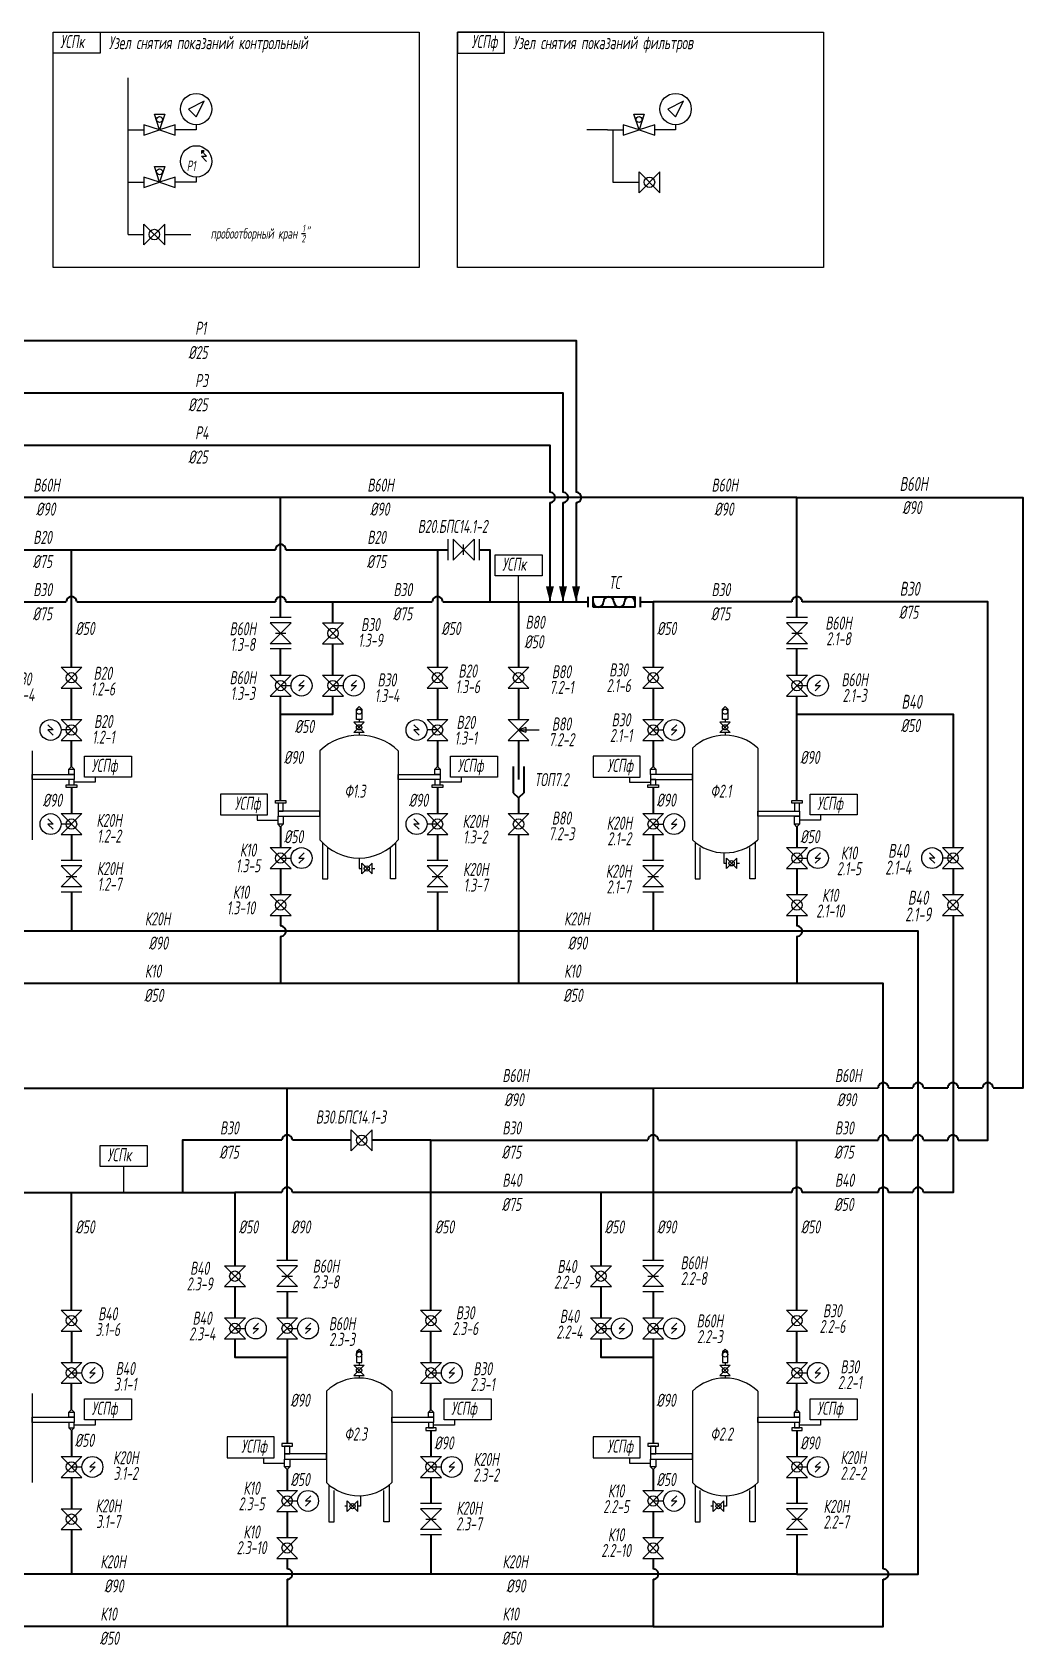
# Model space of a CAD drawing. Header units: inches. Extents: x -98789 to 102479, y -41186 to 39392.
# Drawn here: x 83536 to 102479, y 7729 to 38581 of the extents above; entities that cross this region are included whole.
import ezdxf

# ---------------------------------------------------------------- set-up
doc = ezdxf.new("R2010")
doc.units = ezdxf.units.IN
doc.header["$MEASUREMENT"] = 0
doc.layers.add('1', color=7, linetype='Continuous')
doc.layers.add('В80', color=1, linetype='Continuous')
for name, color, linetype, lineweight, true_color in [('В20', 7, 'Continuous', 40, 0x0a7800), ('К10', 7, 'Continuous', 40, 0xffbe00), ('Р3', 7, 'Continuous', 40, 0xd19cc7)]:
    doc.layers.add(name, color=color, linetype=linetype, lineweight=lineweight, true_color=true_color)
for name, color, linetype, lineweight in [('В30', 136, 'Continuous', 40), ('В40', 142, 'Continuous', 40), ('В60Н', 140, 'Continuous', 40), ('К20Н', 33, 'Continuous', 40), ('Р1', 202, 'Continuous', 40), ('Р4', 210, 'Continuous', 40)]:
    doc.layers.add(name, color=color, linetype=linetype, lineweight=lineweight)
doc.layers.add('Надписи', color=7, linetype='Continuous', true_color=0x93278f)
doc.styles.add('Eskd знаки', font='eskd.shx', dxfattribs={"width": 0.8, "oblique": 10})

msp = doc.modelspace()

# ---------------------------------------------------------------- linework, layer by layer
for p, q in [((85371, 36711), (85371, 37711)), ((86821, 37261), (86521, 37111)), ((86521, 37111), (86671, 36961)), ((86671, 36961), (86821, 37261)), ((86671, 36961), (86821, 37261)), ((95990, 37261), (95690, 37111)), ((95690, 37111), (95840, 36961)), ((95840, 36961), (95990, 37261)), ((95840, 36961), (95990, 37261)), ((85671, 36811), (85671, 36611)), ((85971, 36711), (85671, 36811)), ((85971, 36711), (85871, 37011)), ((85871, 37011), (86071, 37011)), ((86071, 37011), (85971, 36711)), ((86271, 36811), (85971, 36711)), ((86271, 36611), (86271, 36811)), ((86671, 36811), (86671, 36711)), ((94840, 36811), (94840, 36611)), ((95140, 36711), (94840, 36811)), ((95140, 36711), (95040, 37011)), ((95040, 37011), (95240, 37011)), ((95240, 37011), (95140, 36711)), ((95440, 36811), (95140, 36711)), ((95440, 36611), (95440, 36811)), ((95840, 36811), (95840, 36711)), ((85371, 36711), (85671, 36711)), ((85371, 34711), (85371, 36711)), ((85671, 36611), (85971, 36711)), ((85971, 36711), (86271, 36611)), ((86671, 36711), (86271, 36711)), ((94540, 36711), (94140, 36711)), ((94540, 36711), (94840, 36711)), ((94640, 36711), (94640, 35711)), ((94840, 36611), (95140, 36711)), ((95140, 36711), (95440, 36611)), ((95840, 36711), (95440, 36711)), ((86871, 36211), (86771, 36311)), ((86871, 36111), (86771, 36211)), ((86771, 36211), (86871, 36211)), ((85671, 35811), (85671, 35611)), ((85971, 35711), (85671, 35811)), ((85971, 35711), (85871, 36011)), ((85871, 36011), (86071, 36011)), ((86071, 36011), (85971, 35711)), ((86271, 35811), (85971, 35711)), ((86271, 35611), (86271, 35811)), ((86671, 35811), (86671, 35711)), ((95140, 35511), (95140, 35911)), ((95540, 35911), (95140, 35511)), ((95540, 35511), (95140, 35911)), ((95540, 35511), (95540, 35911)), ((85371, 35711), (85671, 35711)), ((85671, 35611), (85971, 35711)), ((85971, 35711), (86271, 35611)), ((86671, 35711), (86271, 35711)), ((94640, 35711), (95140, 35711)), ((85671, 34511), (85671, 34911)), ((85671, 34911), (86071, 34511)), ((85671, 34511), (86071, 34911)), ((86071, 34511), (86071, 34911)), ((85371, 34711), (85671, 34711)), ((86071, 34711), (86571, 34711)), ((91486, 28881), (91486, 28481)), ((91586, 28881), (91586, 28481)), ((91586, 28481), (91986, 28881)), ((91586, 28881), (91986, 28481)), ((91786, 28581), (91786, 28781)), ((91986, 28881), (91986, 28481)), ((92086, 28881), (92086, 28481)), ((88486, 27381), (88086, 27381)), ((88486, 27281), (88086, 27281)), ((88086, 27281), (88486, 26881)), ((88486, 27281), (88086, 26881)), ((89086, 27281), (89486, 27281)), ((89486, 27281), (89086, 26881)), ((89086, 27281), (89486, 26881)), ((98361, 27381), (97961, 27381)), ((98361, 27281), (97961, 27281)), ((97961, 27281), (98361, 26881)), ((98361, 27281), (97961, 26881)), ((88486, 26881), (88086, 26881)), ((88186, 27081), (88386, 27081)), ((89086, 26881), (89486, 26881)), ((98361, 26881), (97961, 26881)), ((98061, 27081), (98261, 27081)), ((88486, 26781), (88086, 26781)), ((98361, 26781), (97961, 26781)), ((84086, 26431), (84486, 26431)), ((84486, 26431), (84086, 26031)), ((84086, 26431), (84486, 26031)), ((88086, 26281), (88486, 26281)), ((88486, 26281), (88086, 25881)), ((88086, 26281), (88486, 25881)), ((89086, 26281), (89486, 26281)), ((89486, 26281), (89086, 25881)), ((89086, 26281), (89486, 25881)), ((91086, 26431), (91486, 26431)), ((91486, 26431), (91086, 26031)), ((91086, 26431), (91486, 26031)), ((92636, 26431), (93036, 26431)), ((93036, 26431), (92636, 26031)), ((92636, 26431), (93036, 26031)), ((95211, 26431), (95611, 26431)), ((95611, 26431), (95211, 26031)), ((95211, 26431), (95611, 26031)), ((97961, 26281), (98361, 26281)), ((98361, 26281), (97961, 25881)), ((97961, 26281), (98361, 25881)), ((84086, 26031), (84486, 26031)), ((88286, 26081), (88486, 26081)), ((88736, 26181), (88636, 26081)), ((88636, 26081), (88736, 26081)), ((88736, 26081), (88636, 25981)), ((89286, 26081), (89486, 26081)), ((89736, 26181), (89636, 26081)), ((89636, 26081), (89736, 26081)), ((89736, 26081), (89636, 25981)), ((91086, 26031), (91486, 26031)), ((92636, 26031), (93036, 26031)), ((95211, 26031), (95611, 26031)), ((98161, 26081), (98361, 26081)), ((98611, 26181), (98511, 26081)), ((98511, 26081), (98611, 26081)), ((98611, 26081), (98511, 25981)), ((88086, 25881), (88486, 25881)), ((89086, 25881), (89486, 25881)), ((89736, 25631), (89786, 25681)), ((89786, 25681), (89836, 25631)), ((96736, 25631), (96786, 25681)), ((96786, 25681), (96836, 25631)), ((97961, 25881), (98361, 25881)), ((83836, 25331), (83936, 25231)), ((84086, 25431), (84486, 25431)), ((84486, 25431), (84086, 25031)), ((84086, 25431), (84486, 25031)), ((89886, 25381), (89686, 25381)), ((89686, 25381), (89886, 25181)), ((89886, 25381), (89686, 25181)), ((89786, 25431), (89786, 25381)), ((90836, 25331), (90936, 25231)), ((91086, 25431), (91486, 25431)), ((91486, 25431), (91086, 25031)), ((91086, 25431), (91486, 25031)), ((92636, 25431), (93036, 25431)), ((93036, 25431), (92636, 25031)), ((92636, 25431), (93036, 25031)), ((95211, 25431), (95611, 25431)), ((95611, 25431), (95211, 25031)), ((95211, 25431), (95611, 25031)), ((95861, 25331), (95761, 25231)), ((96886, 25381), (96686, 25381)), ((96686, 25381), (96886, 25181)), ((96886, 25381), (96686, 25181)), ((96786, 25431), (96786, 25381)), ((83936, 25231), (83836, 25231)), ((83836, 25231), (83936, 25131)), ((84286, 25231), (84086, 25231)), ((84086, 25031), (84486, 25031)), ((89886, 25181), (89686, 25181)), ((89786, 25181), (89786, 25131)), ((90936, 25231), (90836, 25231)), ((90836, 25231), (90936, 25131)), ((91286, 25231), (91086, 25231)), ((91086, 25031), (91486, 25031)), ((92636, 25031), (93036, 25031)), ((92976, 25281), (92836, 25231)), ((92836, 25231), (92976, 25191)), ((92836, 25231), (93228, 25231)), ((92976, 25281), (92976, 25191)), ((95211, 25031), (95611, 25031)), ((95411, 25231), (95611, 25231)), ((95761, 25231), (95861, 25231)), ((95861, 25231), (95761, 25131)), ((96886, 25181), (96686, 25181)), ((96786, 25181), (96786, 25131)), ((84286, 24531), (84236, 24481)), ((84336, 24481), (84286, 24531)), ((91286, 24531), (91236, 24481)), ((91336, 24481), (91286, 24531)), ((95411, 24531), (95361, 24481)), ((95461, 24481), (95411, 24531)), ((84736, 24231), (84336, 24231)), ((84736, 24331), (84736, 24231)), ((91736, 24231), (91336, 24231)), ((91736, 24331), (91736, 24231)), ((94961, 24331), (94961, 24231)), ((94961, 24231), (95361, 24231)), ((83836, 23531), (83936, 23431)), ((84086, 23631), (84486, 23631)), ((84486, 23631), (84086, 23231)), ((84086, 23631), (84486, 23231)), ((87836, 23606), (87836, 23506)), ((87836, 23506), (88236, 23506)), ((90836, 23531), (90936, 23431)), ((91086, 23631), (91486, 23631)), ((91486, 23631), (91086, 23231)), ((91086, 23631), (91486, 23231)), ((92636, 23631), (93036, 23631)), ((93036, 23631), (92636, 23231)), ((92636, 23631), (93036, 23231)), ((95211, 23631), (95611, 23631)), ((95611, 23631), (95211, 23231)), ((95211, 23631), (95611, 23231)), ((95861, 23531), (95761, 23431)), ((98611, 23506), (98211, 23506)), ((98611, 23606), (98611, 23506)), ((83936, 23431), (83836, 23431)), ((83836, 23431), (83936, 23331)), ((84286, 23431), (84086, 23431)), ((84086, 23231), (84486, 23231)), ((88286, 23381), (88236, 23431)), ((88336, 23431), (88286, 23381)), ((90936, 23431), (90836, 23431)), ((90836, 23431), (90936, 23331)), ((91286, 23431), (91086, 23431)), ((91086, 23231), (91486, 23231)), ((92636, 23231), (93036, 23231)), ((95211, 23231), (95611, 23231)), ((95411, 23431), (95611, 23431)), ((95761, 23431), (95861, 23431)), ((95861, 23431), (95761, 23331)), ((98161, 23381), (98111, 23431)), ((98211, 23431), (98161, 23381)), ((88086, 22981), (88486, 22981)), ((88486, 22981), (88086, 22581)), ((88086, 22981), (88486, 22581)), ((88736, 22881), (88636, 22781)), ((96761, 22881), (96761, 22681)), ((97961, 22981), (98361, 22981)), ((98361, 22981), (97961, 22581)), ((97961, 22981), (98361, 22581)), ((98611, 22881), (98511, 22781)), ((100696, 22881), (100796, 22781)), ((100946, 22981), (101346, 22981)), ((101346, 22981), (100946, 22581)), ((100946, 22981), (101346, 22581)), ((84486, 22731), (84086, 22731)), ((84486, 22631), (84086, 22631)), ((84086, 22631), (84486, 22231)), ((84486, 22631), (84086, 22231)), ((88086, 22581), (88486, 22581)), ((88286, 22781), (88486, 22781)), ((88636, 22781), (88736, 22781)), ((88736, 22781), (88636, 22681)), ((89786, 22781), (89786, 22581)), ((89786, 22581), (89836, 22581)), ((89836, 22481), (89836, 22681)), ((90036, 22681), (89836, 22481)), ((90036, 22481), (89836, 22681)), ((90036, 22481), (90036, 22681)), ((90036, 22581), (90086, 22581)), ((91486, 22731), (91086, 22731)), ((91486, 22631), (91086, 22631)), ((91086, 22631), (91486, 22231)), ((91486, 22631), (91086, 22231)), ((95611, 22731), (95211, 22731)), ((95611, 22631), (95211, 22631)), ((95211, 22631), (95611, 22231)), ((95611, 22631), (95211, 22231)), ((96761, 22681), (96811, 22681)), ((96811, 22581), (96811, 22781)), ((97011, 22781), (96811, 22581)), ((97011, 22581), (96811, 22781)), ((97011, 22581), (97011, 22781)), ((97011, 22681), (97061, 22681)), ((97961, 22581), (98361, 22581)), ((98161, 22781), (98361, 22781)), ((98511, 22781), (98611, 22781)), ((98611, 22781), (98511, 22681)), ((100796, 22781), (100696, 22781)), ((100696, 22781), (100796, 22681)), ((101146, 22781), (100946, 22781)), ((100946, 22581), (101346, 22581)), ((84486, 22231), (84086, 22231)), ((84186, 22431), (84386, 22431)), ((91486, 22231), (91086, 22231)), ((91186, 22431), (91386, 22431)), ((95611, 22231), (95211, 22231)), ((95311, 22431), (95511, 22431)), ((84486, 22131), (84086, 22131)), ((88086, 22081), (88486, 22081)), ((88486, 21681), (88086, 22081)), ((88086, 21681), (88486, 22081)), ((91486, 22131), (91086, 22131)), ((95611, 22131), (95211, 22131)), ((97961, 22081), (98361, 22081)), ((98361, 21681), (97961, 22081)), ((97961, 21681), (98361, 22081)), ((100946, 22081), (101346, 22081)), ((101346, 21681), (100946, 22081)), ((100946, 21681), (101346, 22081)), ((88086, 21681), (88486, 21681)), ((97961, 21681), (98361, 21681)), ((100946, 21681), (101346, 21681)), ((89636, 17181), (89636, 17581)), ((89636, 17581), (90036, 17181)), ((89636, 17181), (90036, 17581)), ((90036, 17181), (90036, 17581)), ((87211, 14981), (87611, 14981)), ((87611, 14981), (87211, 14581)), ((87211, 14981), (87611, 14581)), ((88611, 15081), (88211, 15081)), ((88611, 14981), (88211, 14981)), ((88211, 14981), (88611, 14581)), ((88611, 14981), (88211, 14581)), ((94211, 14981), (94611, 14981)), ((94611, 14981), (94211, 14581)), ((94211, 14981), (94611, 14581)), ((95611, 15081), (95211, 15081)), ((95611, 14981), (95211, 14981)), ((95211, 14981), (95611, 14581)), ((95611, 14981), (95211, 14581)), ((87211, 14581), (87611, 14581)), ((88611, 14581), (88211, 14581)), ((88311, 14781), (88511, 14781)), ((94211, 14581), (94611, 14581)), ((95611, 14581), (95211, 14581)), ((95311, 14781), (95511, 14781)), ((88611, 14481), (88211, 14481)), ((95611, 14481), (95211, 14481)), ((84086, 14131), (84486, 14131)), ((84486, 14131), (84086, 13731)), ((84086, 14131), (84486, 13731)), ((87211, 13981), (87611, 13981)), ((87611, 13981), (87211, 13581)), ((87211, 13981), (87611, 13581)), ((88211, 13981), (88611, 13981)), ((88611, 13981), (88211, 13581)), ((88211, 13981), (88611, 13581)), ((90961, 14131), (91361, 14131)), ((91361, 14131), (90961, 13731)), ((90961, 14131), (91361, 13731)), ((94211, 13981), (94611, 13981)), ((94611, 13981), (94211, 13581)), ((94211, 13981), (94611, 13581)), ((95211, 13981), (95611, 13981)), ((95611, 13981), (95211, 13581)), ((95211, 13981), (95611, 13581)), ((97961, 14131), (98361, 14131)), ((98361, 14131), (97961, 13731)), ((97961, 14131), (98361, 13731)), ((84086, 13731), (84486, 13731)), ((87211, 13581), (87611, 13581)), ((87411, 13781), (87611, 13781)), ((87861, 13881), (87761, 13781)), ((87761, 13781), (87861, 13781)), ((87861, 13781), (87761, 13681)), ((88211, 13581), (88611, 13581)), ((88411, 13781), (88611, 13781)), ((88861, 13881), (88761, 13781)), ((88761, 13781), (88861, 13781)), ((88861, 13781), (88761, 13681)), ((90961, 13731), (91361, 13731)), ((94211, 13581), (94611, 13581)), ((94411, 13781), (94611, 13781)), ((94861, 13881), (94761, 13781)), ((94761, 13781), (94861, 13781)), ((94861, 13781), (94761, 13681)), ((95211, 13581), (95611, 13581)), ((95411, 13781), (95611, 13781)), ((95861, 13881), (95761, 13781)), ((95761, 13781), (95861, 13781)), ((95861, 13781), (95761, 13681)), ((97961, 13731), (98361, 13731)), ((89786, 13381), (89736, 13331)), ((89836, 13331), (89786, 13381)), ((96786, 13381), (96736, 13331)), ((96836, 13331), (96786, 13381)), ((84086, 13131), (84486, 13131)), ((84486, 13131), (84086, 12731)), ((84086, 13131), (84486, 12731)), ((84736, 13031), (84636, 12931)), ((89686, 13081), (89886, 13081)), ((89886, 13081), (89686, 12881)), ((89686, 13081), (89886, 12881)), ((89786, 13131), (89786, 13081)), ((90961, 13131), (91361, 13131)), ((91361, 13131), (90961, 12731)), ((90961, 13131), (91361, 12731)), ((91611, 13031), (91511, 12931)), ((96686, 13081), (96886, 13081)), ((96886, 13081), (96686, 12881)), ((96686, 13081), (96886, 12881)), ((96786, 13131), (96786, 13081)), ((97961, 13131), (98361, 13131)), ((98361, 13131), (97961, 12731)), ((97961, 13131), (98361, 12731)), ((98611, 13031), (98511, 12931)), ((84086, 12731), (84486, 12731)), ((84286, 12931), (84486, 12931)), ((84636, 12931), (84736, 12931)), ((84736, 12931), (84636, 12831)), ((89686, 12881), (89886, 12881)), ((89786, 12881), (89786, 12831)), ((90961, 12731), (91361, 12731)), ((91161, 12931), (91361, 12931)), ((91511, 12931), (91611, 12931)), ((91611, 12931), (91511, 12831)), ((96686, 12881), (96886, 12881)), ((96786, 12881), (96786, 12831)), ((97961, 12731), (98361, 12731)), ((98161, 12931), (98361, 12931)), ((98511, 12931), (98611, 12931)), ((98611, 12931), (98511, 12831)), ((84286, 12231), (84236, 12181)), ((84336, 12181), (84286, 12231)), ((91161, 12231), (91111, 12181)), ((91211, 12181), (91161, 12231)), ((98161, 12231), (98111, 12181)), ((98211, 12181), (98161, 12231)), ((84286, 11831), (84236, 11881)), ((84336, 11881), (84286, 11831)), ((84736, 11931), (84336, 11931)), ((84736, 12031), (84736, 11931)), ((91611, 11931), (91211, 11931)), ((91611, 12031), (91611, 11931)), ((98611, 11931), (98211, 11931)), ((98611, 12031), (98611, 11931)), ((84086, 11331), (84486, 11331)), ((84486, 11331), (84086, 10931)), ((84086, 11331), (84486, 10931)), ((84286, 11131), (84486, 11131)), ((84736, 11231), (84636, 11131)), ((84636, 11131), (84736, 11131)), ((84736, 11131), (84636, 11031)), ((87961, 11306), (87961, 11206)), ((87961, 11206), (88361, 11206)), ((88411, 11081), (88361, 11131)), ((88461, 11131), (88411, 11081)), ((90961, 11331), (91361, 11331)), ((91361, 11331), (90961, 10931)), ((90961, 11331), (91361, 10931)), ((91161, 11131), (91361, 11131)), ((91611, 11231), (91511, 11131)), ((91511, 11131), (91611, 11131)), ((91611, 11131), (91511, 11031)), ((94961, 11306), (94961, 11206)), ((94961, 11206), (95361, 11206)), ((95411, 11081), (95361, 11131)), ((95461, 11131), (95411, 11081)), ((97961, 11331), (98361, 11331)), ((98361, 11331), (97961, 10931)), ((97961, 11331), (98361, 10931)), ((98161, 11131), (98361, 11131)), ((98611, 11231), (98511, 11131)), ((98511, 11131), (98611, 11131)), ((98611, 11131), (98511, 11031)), ((84086, 10931), (84486, 10931)), ((90961, 10931), (91361, 10931)), ((97961, 10931), (98361, 10931)), ((88211, 10681), (88611, 10681)), ((88611, 10681), (88211, 10281)), ((88211, 10681), (88611, 10281)), ((88861, 10581), (88761, 10481)), ((89811, 10581), (89811, 10381)), ((95211, 10681), (95611, 10681)), ((95611, 10681), (95211, 10281)), ((95211, 10681), (95611, 10281)), ((95861, 10581), (95761, 10481)), ((96811, 10581), (96811, 10381)), ((84086, 10331), (84486, 10331)), ((84486, 9931), (84086, 10331)), ((84086, 9931), (84486, 10331)), ((88211, 10281), (88611, 10281)), ((88411, 10481), (88611, 10481)), ((88761, 10481), (88861, 10481)), ((88861, 10481), (88761, 10381)), ((89561, 10381), (89511, 10381)), ((89561, 10281), (89561, 10481)), ((89561, 10481), (89761, 10281)), ((89561, 10281), (89761, 10481)), ((89761, 10281), (89761, 10481)), ((89811, 10381), (89761, 10381)), ((91361, 10431), (90961, 10431)), ((91361, 10331), (90961, 10331)), ((90961, 10331), (91361, 9931)), ((91361, 10331), (90961, 9931)), ((95211, 10281), (95611, 10281)), ((95411, 10481), (95611, 10481)), ((95761, 10481), (95861, 10481)), ((95861, 10481), (95761, 10381)), ((96561, 10381), (96511, 10381)), ((96561, 10281), (96561, 10481)), ((96561, 10481), (96761, 10281)), ((96561, 10281), (96761, 10481)), ((96761, 10281), (96761, 10481)), ((96811, 10381), (96761, 10381)), ((98361, 10431), (97961, 10431)), ((98361, 10331), (97961, 10331)), ((97961, 10331), (98361, 9931)), ((98361, 10331), (97961, 9931)), ((84086, 9931), (84486, 9931)), ((91361, 9931), (90961, 9931)), ((91061, 10131), (91261, 10131)), ((98361, 9931), (97961, 9931)), ((98061, 10131), (98261, 10131)), ((88211, 9781), (88611, 9781)), ((88611, 9381), (88211, 9781)), ((88211, 9381), (88611, 9781)), ((91361, 9831), (90961, 9831)), ((95211, 9781), (95611, 9781)), ((95611, 9381), (95211, 9781)), ((95211, 9381), (95611, 9781)), ((98361, 9831), (97961, 9831)), ((88211, 9381), (88611, 9381)), ((95211, 9381), (95611, 9381))]:
    msp.add_line(p, q)
for points in [[(83935, 38581), (90935, 38581), (90935, 34081), (83935, 34081)], [(84835, 38181), (83935, 38181), (83935, 38581), (84835, 38581)], [(91666, 38181), (92566, 38181), (92566, 38581), (91666, 38581)], [(91666, 38581), (98666, 38581), (98666, 34081), (91666, 34081)], [(93286, 28181), (92386, 28181), (92386, 28581), (93286, 28581)], [(89736, 25631), (89836, 25631), (89836, 25431), (89736, 25431)], [(96736, 25631), (96836, 25631), (96836, 25431), (96736, 25431)], [(85436, 24331), (84536, 24331), (84536, 24731), (85436, 24731)], [(92436, 24331), (91536, 24331), (91536, 24731), (92436, 24731)], [(94261, 24331), (95161, 24331), (95161, 24731), (94261, 24731)], [(87136, 23606), (88036, 23606), (88036, 24006), (87136, 24006)], [(99311, 23606), (98411, 23606), (98411, 24006), (99311, 24006)], [(85736, 16881), (84836, 16881), (84836, 17281), (85736, 17281)], [(89836, 13331), (89736, 13331), (89736, 13131), (89836, 13131)], [(96836, 13331), (96736, 13331), (96736, 13131), (96836, 13131)], [(85436, 12031), (84536, 12031), (84536, 12431), (85436, 12431)], [(92311, 12031), (91411, 12031), (91411, 12431), (92311, 12431)], [(99311, 12031), (98411, 12031), (98411, 12431), (99311, 12431)], [(87261, 11306), (88161, 11306), (88161, 11706), (87261, 11706)], [(94261, 11306), (95161, 11306), (95161, 11706), (94261, 11706)]]:
    msp.add_lwpolyline(points, close=True)
for points in [[(92836, 27681), (92836, 28181)], [(85286, 16381), (85286, 16881)]]:
    msp.add_lwpolyline(points)
for centre, radius in [((86671, 37111), 300), ((95840, 37111), 300), ((85971, 36911), 56.9), ((95140, 36911), 56.9), ((86671, 36111), 300), ((85971, 35911), 56.9), ((95340, 35711), 100), ((85871, 34711), 100), ((89286, 27081), 100), ((84286, 26231), 100), ((88686, 26081), 200), ((89686, 26081), 200), ((91286, 26231), 100), ((92836, 26231), 100), ((95411, 26231), 100), ((98561, 26081), 200), ((88286, 26081), 100), ((89286, 26081), 100), ((98161, 26081), 100), ((89786, 25581), 50), ((96786, 25581), 50), ((83886, 25231), 200), ((84286, 25231), 100), ((89786, 25281), 50), ((90886, 25231), 200), ((91286, 25231), 100), ((95411, 25231), 100), ((95811, 25231), 200), ((96786, 25281), 50), ((83886, 23431), 200), ((84286, 23431), 100), ((90886, 23431), 200), ((91286, 23431), 100), ((92836, 23431), 100), ((95411, 23431), 100), ((95811, 23431), 200), ((88286, 22781), 100), ((88686, 22781), 200), ((98161, 22781), 100), ((98561, 22781), 200), ((100746, 22781), 200), ((101146, 22781), 100), ((89936, 22581), 50), ((96911, 22681), 50), ((88286, 21881), 100), ((98161, 21881), 100), ((101146, 21881), 100), ((89836, 17381), 100), ((87411, 14781), 100), ((94411, 14781), 100), ((84286, 13931), 100), ((87811, 13781), 200), ((88811, 13781), 200), ((91161, 13931), 100), ((94811, 13781), 200), ((95811, 13781), 200), ((98161, 13931), 100), ((87411, 13781), 100), ((88411, 13781), 100), ((94411, 13781), 100), ((95411, 13781), 100), ((89786, 13281), 50), ((96786, 13281), 50), ((84286, 12931), 100), ((84686, 12931), 200), ((89786, 12981), 50), ((91161, 12931), 100), ((91561, 12931), 200), ((96786, 12981), 50), ((98161, 12931), 100), ((98561, 12931), 200), ((84286, 11131), 100), ((84686, 11131), 200), ((91161, 11131), 100), ((91561, 11131), 200), ((98161, 11131), 100), ((98561, 11131), 200), ((88411, 10481), 100), ((88811, 10481), 200), ((95411, 10481), 100), ((95811, 10481), 200), ((84286, 10131), 100), ((89661, 10381), 50), ((96661, 10381), 50), ((88411, 9581), 100), ((95411, 9581), 100)]:
    msp.add_circle(centre, radius)
at = {"layer": '1'}
for p, q in [((86771, 36311), (86821, 36311)), ((86821, 36311), (86771, 36311)), ((86771, 36311), (86771, 36261)), ((86771, 36261), (86821, 36311)), ((83536, 24833), (83536, 23131)), ((89036, 24833), (89036, 23131)), ((90536, 24833), (90536, 23131)), ((96161, 24881), (96161, 23131)), ((97411, 24881), (97411, 23131)), ((89086, 23081), (89086, 22381)), ((89186, 22381), (89186, 22981)), ((90386, 22381), (90386, 22981)), ((90486, 23077), (90486, 22381)), ((96211, 23081), (96211, 22381)), ((96311, 22381), (96311, 22981)), ((97261, 22381), (97261, 22981)), ((97361, 23077), (97361, 22381)), ((89086, 22381), (89186, 22381)), ((90486, 22381), (90386, 22381)), ((96211, 22381), (96311, 22381)), ((97361, 22381), (97261, 22381)), ((83536, 12533), (83536, 10831)), ((89161, 12581), (89161, 10831)), ((90411, 12581), (90411, 10831)), ((96161, 12581), (96161, 10831)), ((97411, 12581), (97411, 10831)), ((89211, 10777), (89211, 10081)), ((89311, 10081), (89311, 10681)), ((90261, 10081), (90261, 10681)), ((90361, 10781), (90361, 10081)), ((96211, 10777), (96211, 10081)), ((96311, 10081), (96311, 10681)), ((97261, 10081), (97261, 10681)), ((97361, 10781), (97361, 10081)), ((89211, 10081), (89311, 10081)), ((90361, 10081), (90261, 10081)), ((96211, 10081), (96311, 10081)), ((97361, 10081), (97261, 10081))]:
    msp.add_line(p, q, dxfattribs=at)
for points in [[(84336, 24281), (83536, 24281), (83536, 24381), (84336, 24381)], [(84336, 24381), (84236, 24381), (84236, 24481), (84336, 24481)], [(91336, 24281), (90536, 24281), (90536, 24381), (91336, 24381)], [(91336, 24381), (91236, 24381), (91236, 24481), (91336, 24481)], [(95461, 24381), (95361, 24381), (95361, 24481), (95461, 24481)], [(95361, 24281), (96161, 24281), (96161, 24381), (95361, 24381)], [(84186, 24181), (84386, 24181), (84386, 24131), (84186, 24131)], [(84336, 24281), (84236, 24281), (84236, 24181), (84336, 24181)], [(91186, 24181), (91386, 24181), (91386, 24131), (91186, 24131)], [(91336, 24281), (91236, 24281), (91236, 24181), (91336, 24181)], [(95311, 24181), (95511, 24181), (95511, 24131), (95311, 24131)], [(95461, 24281), (95361, 24281), (95361, 24181), (95461, 24181)], [(88386, 23831), (88186, 23831), (88186, 23881), (88386, 23881)], [(88236, 23681), (88336, 23681), (88336, 23831), (88236, 23831)], [(98261, 23831), (98061, 23831), (98061, 23881), (98261, 23881)], [(98111, 23681), (98211, 23681), (98211, 23831), (98111, 23831)], [(88236, 23581), (89036, 23581), (89036, 23681), (88236, 23681)], [(88236, 23581), (88336, 23581), (88336, 23431), (88236, 23431)], [(98211, 23581), (97411, 23581), (97411, 23681), (98211, 23681)], [(98111, 23581), (98211, 23581), (98211, 23431), (98111, 23431)], [(84336, 11981), (83536, 11981), (83536, 12081), (84336, 12081)], [(84336, 12081), (84236, 12081), (84236, 12181), (84336, 12181)], [(91211, 11981), (90411, 11981), (90411, 12081), (91211, 12081)], [(91211, 12081), (91111, 12081), (91111, 12181), (91211, 12181)], [(98211, 11981), (97411, 11981), (97411, 12081), (98211, 12081)], [(98211, 12081), (98111, 12081), (98111, 12181), (98211, 12181)], [(84336, 11981), (84236, 11981), (84236, 11881), (84336, 11881)], [(91061, 11831), (91261, 11831), (91261, 11881), (91061, 11881)], [(91211, 11981), (91111, 11981), (91111, 11881), (91211, 11881)], [(98061, 11831), (98261, 11831), (98261, 11881), (98061, 11881)], [(98211, 11981), (98111, 11981), (98111, 11881), (98211, 11881)], [(88511, 11581), (88311, 11581), (88311, 11531), (88511, 11531)], [(88361, 11381), (88461, 11381), (88461, 11531), (88361, 11531)], [(95511, 11581), (95311, 11581), (95311, 11531), (95511, 11531)], [(95361, 11381), (95461, 11381), (95461, 11531), (95361, 11531)], [(88361, 11281), (89161, 11281), (89161, 11381), (88361, 11381)], [(88361, 11281), (88461, 11281), (88461, 11131), (88361, 11131)], [(95361, 11281), (96161, 11281), (96161, 11381), (95361, 11381)], [(95361, 11281), (95461, 11281), (95461, 11131), (95361, 11131)]]:
    msp.add_lwpolyline(points, close=True, dxfattribs=at)
for centre, radius, start, end in [((89786, 24039), 1092, 46.6141, 133.3859), ((96786, 24225), 906, 46.3972, 133.6028), ((89786, 23760), 979, 219.9662, 320.0338), ((96786, 23786), 905, 226.3426, 313.6574), ((89786, 11925), 906, 46.3972, 133.6028), ((96786, 11925), 906, 46.3972, 133.6028), ((89786, 11486), 905, 226.3426, 313.6574), ((96786, 11486), 905, 226.3426, 313.6574)]:
    msp.add_arc(centre, radius, start, end, dxfattribs=at)
at = {"layer": 'В20'}
for points in [[(81386, 28681), (88186, 28681)], [(84286, 26431), (84286, 28681)], [(88386, 28681), (91286, 28681), (91286, 26431)], [(91286, 28681), (91486, 28681)], [(92086, 28681), (92286, 28681), (92286, 27681)], [(84286, 25431), (84286, 26031)], [(91286, 26031), (91286, 25431)], [(84286, 24531), (84286, 25031)], [(91286, 25031), (91286, 24531)]]:
    msp.add_lwpolyline(points, dxfattribs=at)
msp.add_arc((88286, 28681), 100, 359.7459, 180.2541, dxfattribs=at)
at = {"layer": 'В30'}
for p, q in [((94161, 27781), (94161, 27581)), ((95161, 27781), (95161, 27581))]:
    msp.add_line(p, q, dxfattribs=at)
msp.add_lwpolyline([(94261, 27581), (94261, 27781), (95061, 27781), (95061, 27581)], close=True, dxfattribs=at)
for points in [[(81386, 27681), (84186, 27681)], [(84386, 27681), (88186, 27681)], [(88386, 27681), (91186, 27681)], [(89286, 27281), (89286, 27681)], [(91386, 27681), (94161, 27681)], [(95161, 27681), (95411, 27681), (95411, 26431)], [(98061, 27681), (95411, 27681)], [(101246, 17381), (101812, 17381), (101812, 27681), (98261, 27681)], [(89286, 26281), (89286, 26881)], [(95411, 26031), (95411, 25431)], [(88286, 25531), (89286, 25531), (89286, 25881)], [(95411, 25031), (95411, 24531)], [(88311, 17381), (86411, 17381), (86411, 16381)], [(89636, 17381), (88511, 17381)], [(91161, 17381), (90036, 17381)], [(91161, 14131), (91161, 17381), (95311, 17381)], [(95511, 17381), (98161, 17381)], [(98161, 14131), (98161, 17381), (99712, 17381)], [(99912, 17381), (100379, 17381)], [(100579, 17381), (101046, 17381)], [(91161, 13131), (91161, 13731)], [(98161, 13131), (98161, 13731)], [(91161, 12231), (91161, 12731)], [(98161, 12231), (98161, 12731)]]:
    msp.add_lwpolyline(points, dxfattribs=at)
for centre, start, end in [((84286, 27681), 359.7459, 180.2541), ((88286, 27681), 359.7459, 180.2541), ((91286, 27681), 359.7459, 180.2541), ((94561, 27681), 0, 180), ((94961, 27681), 0, 180), ((98161, 27681), 359.7459, 180.2541), ((94361, 27681), 180, 0), ((94761, 27681), 180, 0), ((88411, 17381), 359.7459, 180.2541), ((95411, 17381), 359.7459, 180.2541), ((99812, 17381), 359.7459, 180.2541), ((100479, 17381), 359.7459, 180.2541), ((101146, 17381), 359.7459, 180.2541)]:
    msp.add_arc(centre, 100, start, end, dxfattribs=at)
at = {"layer": 'В40'}
for points in [[(98161, 25531), (101146, 25531), (101146, 22981)], [(101146, 22581), (101146, 22081)], [(101146, 21681), (101146, 16381), (100579, 16381)], [(81386, 16381), (87411, 16381)], [(84286, 14131), (84286, 16381)], [(88311, 16381), (87411, 16381), (87411, 14981)], [(98061, 16381), (88511, 16381)], [(94411, 16381), (94411, 14981)], [(99712, 16381), (98261, 16381)], [(100379, 16381), (99912, 16381)], [(87411, 14581), (87411, 13981)], [(94411, 14581), (94411, 13981)], [(84286, 13731), (84286, 13131)], [(87411, 13581), (87411, 13231), (88411, 13231)], [(94411, 13581), (94411, 13231), (95411, 13231)], [(84286, 12231), (84286, 12731)]]:
    msp.add_lwpolyline(points, dxfattribs=at)
for centre in [(88411, 16381), (98161, 16381), (99812, 16381), (100479, 16381)]:
    msp.add_arc(centre, 100, 359.7459, 180.2541, dxfattribs=at)
at = {"layer": 'В60Н'}
for points in [[(98161, 27381), (98161, 29681), (74286, 29681)], [(88286, 27381), (88286, 29681)], [(98161, 29681), (102479, 29681), (102479, 18381), (101912, 18381)], [(88286, 26281), (88286, 26781)], [(98161, 26281), (98161, 26781)], [(88286, 23881), (88286, 25881)], [(98161, 23881), (98161, 25881)], [(70286, 12421), (70286, 18381), (95411, 18381), (95411, 15081)], [(88411, 15081), (88411, 18381)], [(95411, 18381), (99712, 18382)], [(100379, 18381), (99912, 18381)], [(101046, 18381), (100579, 18381)], [(101712, 18381), (101246, 18381)], [(88411, 14481), (88411, 13981)], [(95411, 14481), (95411, 13981)], [(88411, 13581), (88411, 11581)], [(95411, 13581), (95411, 11581)]]:
    msp.add_lwpolyline(points, dxfattribs=at)
for centre in [(99812, 18382), (100479, 18382), (101146, 18382), (101812, 18382)]:
    msp.add_arc(centre, 100, 359.7459, 180.2541, dxfattribs=at)
at = {"layer": 'В80', "lineweight": 40}
for p, q in [((92836, 25031), (92836, 24281)), ((92736, 24531), (92736, 24031)), ((92936, 24531), (92936, 24031)), ((92736, 24031), (92836, 23931)), ((92936, 24031), (92836, 23931)), ((92836, 23931), (92836, 23631))]:
    msp.add_line(p, q, dxfattribs=at)
for points in [[(92836, 27681), (92836, 26431)], [(92836, 26031), (92836, 25431)], [(92836, 23231), (92836, 20381)]]:
    msp.add_lwpolyline(points, dxfattribs=at)
at = {"layer": 'К10'}
for points in [[(88286, 23381), (88286, 22981)], [(98161, 23381), (98161, 22981)], [(88286, 22581), (88286, 22081)], [(98161, 22581), (98161, 22081)], [(88286, 21681), (88286, 21481)], [(98161, 21681), (98161, 21481)], [(98161, 21281), (98161, 20381), (72186, 20381)], [(88286, 21281), (88286, 20381)], [(99812, 9181), (99812, 20381), (98161, 20381)], [(88411, 11081), (88411, 10681)], [(95411, 11081), (95411, 10681)], [(88411, 10281), (88411, 9781)], [(95411, 10281), (95411, 9781)], [(88411, 9381), (88411, 9181)], [(95411, 9381), (95411, 9181)], [(88411, 8981), (88411, 8081)], [(95411, 8981), (95411, 8081)], [(95411, 8081), (99812, 8081), (99812, 8981)], [(95411, 8081), (77286, 8081)]]:
    msp.add_lwpolyline(points, dxfattribs=at)
for centre in [(88286, 21381), (98161, 21381), (88411, 9081), (95411, 9081), (99812, 9081)]:
    msp.add_arc(centre, 100, 269.7459, 90.2541, dxfattribs=at)
at = {"layer": 'К20Н'}
for points in [[(84286, 24131), (84286, 23631)], [(91286, 24131), (91286, 23631)], [(95411, 24131), (95411, 23631)], [(84286, 23231), (84286, 22731)], [(91286, 23231), (91286, 22731)], [(95411, 23231), (95411, 22731)], [(95411, 22131), (95411, 21381), (70186, 21381)], [(84286, 22131), (84286, 21381)], [(91286, 22131), (91286, 21381)], [(98161, 9081), (100479, 9081), (100479, 21381), (95411, 21381)], [(84286, 11831), (84286, 11331)], [(91161, 11831), (91161, 11331)], [(98161, 11831), (98161, 11331)], [(84286, 10931), (84286, 10331)], [(91161, 10931), (91161, 10431)], [(98161, 10931), (98161, 10431)], [(84286, 9931), (84286, 9081)], [(98161, 9831), (98161, 9081), (74286, 9081)], [(91161, 9831), (91161, 9081)]]:
    msp.add_lwpolyline(points, dxfattribs=at)
at = {"layer": 'Р1'}
for points in [[(79686, 36031), (79686, 32681), (93936, 32681), (93936, 29781)], [(93936, 29581), (93936, 27681)]]:
    msp.add_lwpolyline(points, dxfattribs=at)
msp.add_lwpolyline([(93936, 27981, 154, 0, 0), (93936, 27681, 0, 0, 0)], format="xyseb", dxfattribs=at)
msp.add_arc((93936, 29681), 100, 269.7459, 90.2541, dxfattribs=at)
at = {"layer": 'Р3'}
for points in [[(75686, 36031), (76186, 36031), (76186, 31681), (93686, 31681), (93686, 29781)], [(93686, 29581), (93686, 27681)]]:
    msp.add_lwpolyline(points, dxfattribs=at)
msp.add_lwpolyline([(93686, 27981, 154, 0, 0), (93686, 27681, 0, 0, 0)], format="xyseb", dxfattribs=at)
msp.add_arc((93686, 29681), 100, 269.7459, 90.2541, dxfattribs=at)
at = {"layer": 'Р4'}
for points in [[(72436, 36031), (73436, 36031), (73436, 30681), (93436, 30681), (93436, 29781)], [(93436, 29581), (93436, 27681)]]:
    msp.add_lwpolyline(points, dxfattribs=at)
msp.add_lwpolyline([(93436, 27981, 154, 0, 0), (93436, 27681, 0, 0, 0)], format="xyseb", dxfattribs=at)
msp.add_arc((93436, 29681), 100, 269.7459, 90.2541, dxfattribs=at)

# ---------------------------------------------------------------- texts
at = {"ltscale": 15, "char_height": 250, "width": 850, "attachment_point": 1, "style": 'Eskd знаки'}
for s, insert in [('Ф1.3', (89508, 24186)), ('Ф2.1', (96508, 24186)), ('Ф2.3', (89508, 11886)), ('Ф2.2', (96508, 11886))]:
    msp.add_mtext(s, dxfattribs=dict(at, insert=insert))
at = {"layer": '1', "style": 'Eskd знаки'}
for s, width, gutter_width, insert, char_height, attachment_point in [('УСПк', 2263.46, 22.5, (84072, 38529), 250, 1), ('Узел снятия показаний контрольный', 5424.02, 11.2, (84999, 38507), 250, 1), ('УСПф', 2263.46, 22.5, (92429, 38529), 250, 3), ('Узел снятия показаний фильтров', 5424.02, 11.2, (92730, 38507), 250, 1), ('P1', 522.43, 22.5, (86491, 36125), 200, 1), ('УСПк', 2263.46, 22.5, (92523, 28529), 250, 1), ('ТС', 2263.46, 22.5, (94786, 28177), 250, 3), ('УСПф', 2263.46, 22.5, (84673, 24679), 250, 1), ('УСПф', 2263.46, 22.5, (91673, 24679), 250, 1), ('УСПф', 2263.46, 22.5, (95024, 24679), 250, 3), ('УСПф', 2263.46, 22.5, (87899, 23954), 250, 3), ('УСПф', 2263.46, 22.5, (98548, 23954), 250, 1), ('УСПк', 2263.46, 22.5, (84973, 17229), 250, 1), ('УСПф', 2263.46, 22.5, (84673, 12379), 250, 1), ('УСПф', 2263.46, 22.5, (91548, 12379), 250, 1), ('УСПф', 2263.46, 22.5, (98548, 12379), 250, 1), ('УСПф', 2263.46, 22.5, (88024, 11654), 250, 3), ('УСПф', 2263.46, 22.5, (95024, 11654), 250, 3)]:
    msp.add_mtext_dynamic_manual_height_columns(s, width=width, gutter_width=gutter_width, heights=[0], dxfattribs=dict(at, insert=insert, char_height=char_height, attachment_point=attachment_point))
at = {"layer": '1', "ltscale": 15, "insert": (86948, 34899), "char_height": 200, "width": 2952.12, "attachment_point": 1, "style": 'Eskd знаки'}
msp.add_mtext('\\A1;пробоотборный кран {\\H0.7x;\\S1/2;}" ', dxfattribs=at)
at = {"layer": 'Надписи', "ltscale": 15, "width": 850, "attachment_point": 1, "style": 'Eskd знаки'}
for s, insert, char_height in [('Р1', (86651, 33042), 250), ('%%C25', (86522, 32579), 250), ('Р3', (86651, 32042), 250), ('%%C25', (86522, 31579), 250), ('Р4', (86651, 31042), 250), ('%%C25', (86522, 30579), 250), ('В60Н', (83557, 30042), 250), ('В60Н', (89945, 30042), 250), ('В60Н', (96528, 30042), 250), ('В60Н', (100124, 30072), 266.7), ('%%C90', (83610, 29582), 250), ('%%C90', (89999, 29582), 250), ('%%C90', (96582, 29582), 250), ('%%C90', (100177, 29612), 250), ('В20', (83557, 29042), 250), ('В20', (89945, 29042), 250), ('В20.БПС14.1-2', (90909, 29251), 250), ('%%C75', (83546, 28579), 250), ('%%C75', (89934, 28579), 250), ('В30', (83557, 28042), 250), ('В30', (90445, 28042), 250), ('В30', (96528, 28042), 250), ('В30', (100126, 28066), 266.7), ('%%C75', (83546, 27579), 250), ('%%C75', (90434, 27579), 250), ('%%C75', (96517, 27579), 250), ('%%C75', (100113, 27609), 250), ('%%C50', (84362, 27298), 250), ('%%C50', (91362, 27298), 250), ('В80', (92971, 27417), 250), ('%%C50', (95487, 27298), 250), ('%%C50', (92949, 27044), 250), ('В40', (100160, 25904), 266.7), ('%%C50', (88559, 25424), 250), ('%%C50', (100149, 25441), 250), ('%%C90', (88350, 24832), 250), ('%%C90', (98225, 24832), 250), ('%%C90', (83739, 24012), 250), ('%%C90', (90739, 24012), 250), ('%%C90', (95477, 24015), 250), ('%%C50', (88352, 23315), 250), ('%%C50', (98227, 23315), 250), ('К20Н', (85689, 21742), 250), ('К20Н', (93707, 21742), 250), ('%%C90', (85764, 21279), 250), ('%%C90', (93781, 21279), 250), ('К10', (85689, 20742), 250), ('К10', (93707, 20742), 250), ('%%C50', (85678, 20279), 250), ('%%C50', (93696, 20279), 250), ('В60Н', (92528, 18745), 250), ('В60Н', (98889, 18745), 250), ('%%C90', (92567, 18282), 250), ('%%C90', (98929, 18282), 250), ('В30.БПС14.1-3', (88959, 17951), 250), ('В30', (87127, 17742), 250), ('В30', (92528, 17742), 250), ('В30', (98889, 17742), 250), ('%%C75', (87117, 17279), 250), ('%%C75', (92517, 17279), 250), ('%%C75', (98878, 17279), 250), ('В40', (92528, 16742), 250), ('В40', (98889, 16742), 250), ('%%C75', (92517, 16279), 250), ('%%C50', (98878, 16279), 250), ('%%C50', (84362, 15848), 250), ('%%C50', (87487, 15848), 250), ('%%C90', (88487, 15848), 250), ('%%C50', (91237, 15848), 250), ('%%C50', (94487, 15848), 250), ('%%C90', (95487, 15848), 250), ('%%C50', (98237, 15848), 250), ('%%C90', (88475, 12532), 250), ('%%C90', (95475, 12532), 250), ('%%C50', (84352, 11765), 250), ('%%C90', (91227, 11715), 250), ('%%C90', (98227, 11715), 250), ('%%C50', (88477, 11015), 250), ('%%C50', (95477, 11015), 250), ('К20Н', (84838, 9442), 250), ('К20Н', (92528, 9442), 250), ('%%C90', (84913, 8979), 250), ('%%C90', (92602, 8979), 250), ('К10', (84838, 8442), 250), ('К10', (92528, 8442), 250), ('%%C50', (84828, 7979), 250), ('%%C50', (92517, 7979), 250)]:
    msp.add_mtext(s, dxfattribs=dict(at, insert=insert, char_height=char_height))
at = {"layer": 'Надписи', "ltscale": 15, "attachment_point": 5, "line_spacing_factor": 0.72, "style": 'Eskd знаки'}
for s, insert, char_height, width in [('В60Н^J1.3-8', (87562, 27018), 250, 796.88), ('В30^J1.3-9', (90004, 27098), 250, 796.88), ('В60Н^J2.1-8', (98956, 27127), 250, 796.88), ('В30^J1.2-4', (83341, 26056), 250, 796.88), ('В20^J1.2-6', (84887, 26166), 250, 796.88), ('В60Н^J1.3-3', (87562, 26082), 250, 796.88), ('В30^J1.3-4', (90319, 26039), 250, 796.88), ('В20^J1.3-6', (91864, 26210), 250, 796.88), ('В80^J7.2-1', (93658, 26196), 250, 850), ('В30^J2.1-6', (94750, 26230), 250, 796.88), ('В60Н^J2.1-3', (99264, 26043), 250, 796.88), ('В20^J1.2-1', (84896, 25244), 250, 796.88), ('В20^J1.3-1', (91828, 25227), 250, 796.88), ('В80^J7.2-2', (93658, 25196), 250, 850), ('В30^J2.1-1', (94797, 25276), 250, 796.88), ('ТОП7.2', (93467, 24281), 250, 850), ('К20Н^J1.2-2', (85006, 23351), 250, 796.88), ('К20Н^J1.3-2', (92008, 23334), 250, 796.88), ('В80^J7.2-3', (93658, 23396), 250, 850), ('К20Н^J2.1-2', (94764, 23300), 250, 796.88), ('К10^J1.3-5', (87663, 22784), 250, 796.88), ('К10^J2.1-5', (99156, 22728), 250, 796.88), ('В40^J2.1-4', (100099, 22759), 266.7, 850), ('К20Н^J1.2-7', (85014, 22429), 250, 796.88), ('К20Н^J1.3-7', (92017, 22413), 250, 796.88), ('К20Н^J2.1-7', (94748, 22379), 250, 796.88), ('К10^J1.3-10', (87527, 21978), 250, 796.88), ('К10^J2.1-10', (98797, 21918), 250, 796.88), ('В40^J2.1-9', (100478, 21862), 266.7, 850), ('В60Н^J2.2-8', (96187, 14887), 250, 796.88), ('В40^J2.3-9', (86738, 14782), 250, 796.88), ('В60Н^J2.3-8', (89152, 14823), 250, 796.88), ('В40^J2.2-9', (93763, 14817), 250, 796.88), ('В30^J2.3-6', (91816, 13930), 250, 796.88), ('В30^J2.2-6', (98839, 13969), 250, 796.88), ('В40^J3.1-6', (84980, 13911), 250, 796.88), ('В40^J2.3-4', (86785, 13827), 250, 796.88), ('В60Н^J2.3-3', (89460, 13722), 250, 796.88), ('В40^J2.2-4', (93809, 13863), 250, 796.88), ('В60Н^J2.2-3', (96495, 13775), 250, 796.88), ('В40^J3.1-1', (85315, 12864), 250, 796.88), ('В30^J2.3-1', (92150, 12860), 250, 796.88), ('В30^J2.2-1', (99172, 12896), 250, 796.88), ('К20Н^J3.1-2', (85323, 11158), 250, 796.88), ('К20Н^J2.2-2', (99237, 11161), 250, 796.88), ('К20Н^J2.3-2', (92215, 11126), 250, 796.88), ('К10^J2.3-5', (87730, 10575), 250, 796.88), ('К20Н^J3.1-7', (84989, 10236), 250, 796.88), ('К10^J2.2-5', (94702, 10522), 250, 796.88), ('К20Н^J2.2-7', (98912, 10227), 250, 796.88), ('К20Н^J2.3-7', (91889, 10192), 250, 796.88), ('К10^J2.3-10', (87730, 9737), 250, 796.88), ('К10^J2.2-10', (94702, 9683), 250, 796.88)]:
    msp.add_mtext(s, dxfattribs=dict(at, insert=insert, char_height=char_height, width=width))

doc.saveas('drawing.dxf')
